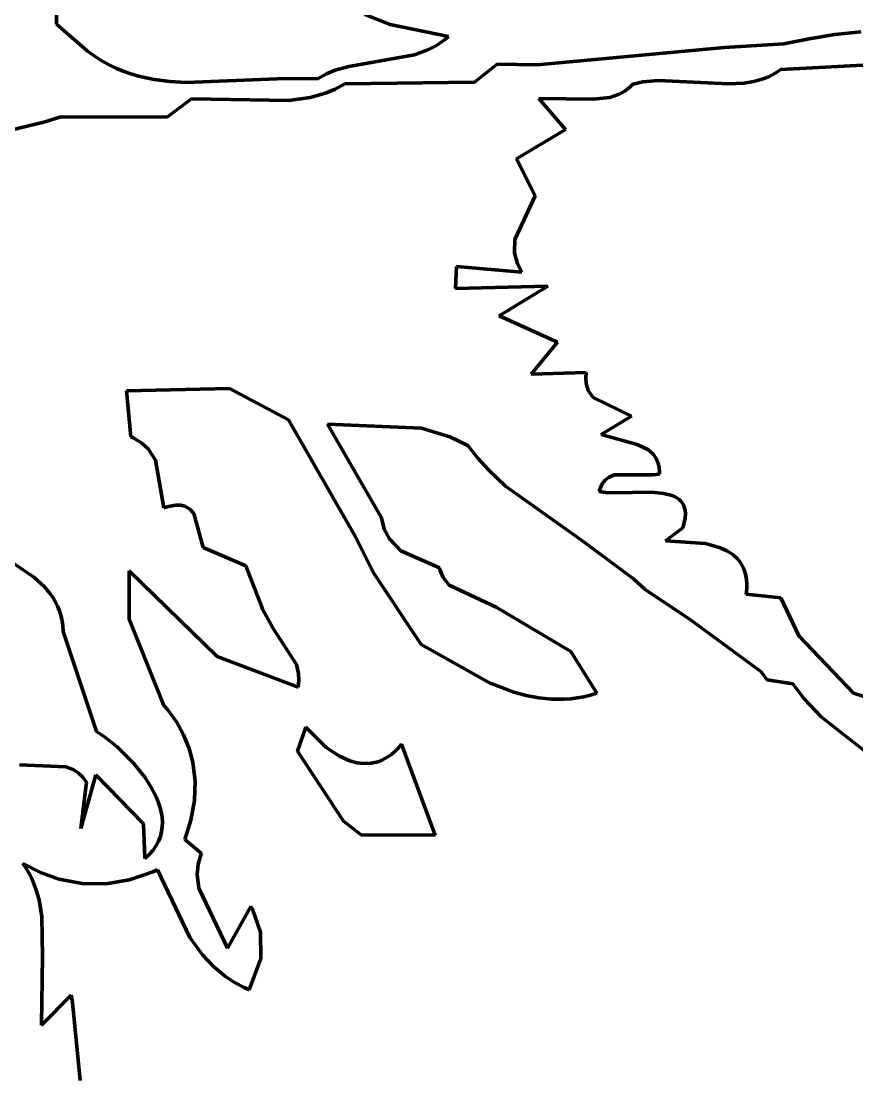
# Model space of a CAD drawing. Header units: millimetres. Extents: x 0 to 7.9, y 0 to 11.
# Drawn here: x 3.324 to 4.098, y 8.378 to 9.357 of the extents above; entities that cross this region are included whole.
import ezdxf

# ---------------------------------------------------------------- set-up
doc = ezdxf.new("R2010")
doc.units = ezdxf.units.MM
doc.layers.add('color#020202ff', color=7, linetype='CONTINUOUS', lineweight=100)
doc.layers.add('color#ffffffff', color=7, linetype='CONTINUOUS', lineweight=100)

msp = doc.modelspace()

# ---------------------------------------------------------------- linework, layer by layer
at = {"layer": 'color#020202ff'}
for p, q in [((3.35687, 9.35356), (3.35944, 9.54282)), ((3.64212, 9.36277), (3.66562, 9.35334)), ((3.38513, 9.32895), (3.35687, 9.35356)), ((3.66562, 9.35334), (3.71965, 9.34221)), ((4.05358, 9.34027), (4.07735, 9.344)), ((4.07735, 9.344), (4.10137, 9.34674)), ((3.70848, 9.33402), (3.70061, 9.32994)), ((3.71602, 9.33918), (3.70848, 9.33402)), ((3.71965, 9.34221), (3.71602, 9.33918)), ((3.97514, 9.33218), (4.03013, 9.33561)), ((4.03013, 9.33561), (4.05358, 9.34027)), ((3.39157, 9.32426), (3.38513, 9.32895)), ((3.39814, 9.32007), (3.39157, 9.32426)), ((3.68828, 9.32544), (3.62751, 9.31466)), ((3.70061, 9.32994), (3.68828, 9.32544)), ((3.80167, 9.31593), (3.97514, 9.33218)), ((3.40483, 9.31635), (3.39814, 9.32007)), ((3.41163, 9.31307), (3.40483, 9.31635)), ((3.62751, 9.31466), (3.61489, 9.31098)), ((3.74361, 9.29993), (3.76485, 9.31671)), ((3.76485, 9.31671), (3.80167, 9.31593)), ((4.12082, 9.31662), (4.02749, 9.31188)), ((3.41854, 9.31022), (3.41163, 9.31307)), ((3.42555, 9.30777), (3.41854, 9.31022)), ((3.43265, 9.30569), (3.42555, 9.30777)), ((3.43983, 9.30396), (3.43265, 9.30569)), ((3.4471, 9.30255), (3.43983, 9.30396)), ((3.60675, 9.3076), (3.5989, 9.30328)), ((3.61489, 9.31098), (3.60675, 9.3076)), ((4.01538, 9.30471), (4.01111, 9.30302)), ((4.01954, 9.30674), (4.01538, 9.30471)), ((4.02358, 9.30912), (4.01954, 9.30674)), ((4.02749, 9.31188), (4.02358, 9.30912)), ((3.46184, 9.30059), (3.4471, 9.30255)), ((3.47683, 9.29962), (3.46184, 9.30059)), ((3.56113, 9.30295), (3.47683, 9.29962)), ((3.5989, 9.30328), (3.56113, 9.30295)), ((3.61488, 9.29366), (3.62384, 9.29852)), ((3.62384, 9.29852), (3.74361, 9.29993)), ((3.88797, 9.29579), (3.88294, 9.29182)), ((3.89034, 9.29818), (3.88797, 9.29579)), ((3.89961, 9.30029), (3.89034, 9.29818)), ((3.91401, 9.30169), (3.89961, 9.30029)), ((3.97876, 9.29838), (3.91401, 9.30169)), ((3.99308, 9.29905), (3.97876, 9.29838)), ((4.00228, 9.30052), (3.99308, 9.29905)), ((4.01111, 9.30302), (4.00228, 9.30052)), ((3.45967, 9.26783), (3.48184, 9.28469)), ((3.48184, 9.28469), (3.57196, 9.28302)), ((3.57196, 9.28302), (3.59148, 9.2858)), ((3.59148, 9.2858), (3.60568, 9.28983)), ((3.60568, 9.28983), (3.61488, 9.29366)), ((3.8537, 9.28425), (3.8032, 9.28495)), ((3.8032, 9.28495), (3.82787, 9.25633)), ((3.86902, 9.28592), (3.8537, 9.28425)), ((3.87758, 9.28883), (3.86902, 9.28592)), ((3.88294, 9.29182), (3.87758, 9.28883)), ((3.34492, 9.26298), (3.35994, 9.26769)), ((3.35994, 9.26769), (3.45967, 9.26783)), ((3.31435, 9.25562), (3.34492, 9.26298)), ((3.82787, 9.25633), (3.78257, 9.22909)), ((3.78257, 9.22909), (3.7998, 9.19489)), ((3.7998, 9.19489), (3.78118, 9.1545)), ((3.78118, 9.1545), (3.78088, 9.14189)), ((3.78088, 9.14189), (3.78349, 9.13177)), ((3.72708, 9.12949), (3.72606, 9.10886)), ((3.78743, 9.1242), (3.72708, 9.12949)), ((3.78349, 9.13177), (3.78743, 9.1242)), ((3.72606, 9.10886), (3.81168, 9.11122)), ((3.81168, 9.11122), (3.76674, 9.08355)), ((3.76674, 9.08355), (3.82064, 9.0594)), ((3.82064, 9.0594), (3.79629, 9.02974)), ((3.79629, 9.02974), (3.84705, 9.03134)), ((3.84705, 9.03134), (3.84673, 9.02584)), ((3.84673, 9.02584), (3.84716, 9.02096)), ((3.84716, 9.02096), (3.84908, 9.01468)), ((3.51698, 9.01634), (3.42156, 9.01416)), ((3.42156, 9.01416), (3.42557, 8.97152)), ((3.57153, 8.98734), (3.51698, 9.01634)), ((3.84908, 9.01468), (3.85367, 9.00798)), ((3.85367, 9.00798), (3.88915, 8.99066)), ((3.63372, 8.87904), (3.57153, 8.98734)), ((3.69465, 8.97975), (3.60764, 8.98346)), ((3.60764, 8.98346), (3.65752, 8.89671)), ((3.88915, 8.99066), (3.86087, 8.9737)), ((3.42557, 8.97152), (3.42838, 8.97029)), ((3.72085, 8.97178), (3.69465, 8.97975)), ((3.73759, 8.9635), (3.72085, 8.97178)), ((3.86087, 8.9737), (3.89441, 8.96468)), ((3.42838, 8.97029), (3.43574, 8.96591)), ((3.43574, 8.96591), (3.44159, 8.96063)), ((3.74675, 8.95184), (3.73759, 8.9635)), ((3.89441, 8.96468), (3.90493, 8.95957)), ((3.44159, 8.96063), (3.44853, 8.95015)), ((3.75662, 8.94101), (3.74675, 8.95184)), ((3.90493, 8.95957), (3.90983, 8.95489)), ((3.90983, 8.95489), (3.91231, 8.95089)), ((3.44853, 8.95015), (3.45624, 8.90585)), ((3.91231, 8.95089), (3.91405, 8.94606)), ((3.91405, 8.94606), (3.91461, 8.9433)), ((3.91461, 8.9433), (3.91495, 8.94029)), ((3.77257, 8.92606), (3.75662, 8.94101)), ((3.86778, 8.93416), (3.86468, 8.93159)), ((3.87317, 8.93661), (3.86778, 8.93416)), ((3.90872, 8.93655), (3.87317, 8.93661)), ((3.91505, 8.93703), (3.90872, 8.93655)), ((3.91495, 8.94029), (3.91505, 8.93703)), ((3.84393, 8.87493), (3.77257, 8.92606)), ((3.85994, 8.9237), (3.8591, 8.92108)), ((3.86204, 8.92814), (3.85994, 8.9237)), ((3.86468, 8.93159), (3.86204, 8.92814)), ((3.8591, 8.92108), (3.86512, 8.92008)), ((3.86512, 8.92008), (3.87204, 8.91968)), ((3.87204, 8.91968), (3.90788, 8.92028)), ((3.90788, 8.92028), (3.91902, 8.91931)), ((3.91902, 8.91931), (3.92552, 8.91777)), ((3.92552, 8.91777), (3.92841, 8.91666)), ((3.92841, 8.91666), (3.93101, 8.9153)), ((3.93101, 8.9153), (3.93329, 8.91365)), ((3.93329, 8.91365), (3.93523, 8.9117)), ((3.45624, 8.90585), (3.4593, 8.90686)), ((3.4593, 8.90686), (3.46216, 8.90762)), ((3.46216, 8.90762), (3.46733, 8.90842)), ((3.46733, 8.90842), (3.4718, 8.90833)), ((3.4718, 8.90833), (3.47562, 8.90743)), ((3.47562, 8.90743), (3.4803, 8.90473)), ((3.4803, 8.90473), (3.48388, 8.90065)), ((3.93523, 8.9117), (3.9368, 8.90942)), ((3.9368, 8.90942), (3.93796, 8.90678)), ((3.93796, 8.90678), (3.93869, 8.90377)), ((3.93869, 8.90377), (3.93896, 8.90035)), ((3.48388, 8.90065), (3.49257, 8.86915)), ((3.65752, 8.89671), (3.6602, 8.88618)), ((3.93873, 8.8965), (3.93798, 8.89221)), ((3.93896, 8.90035), (3.93873, 8.8965)), ((3.6602, 8.88618), (3.66507, 8.87711)), ((3.93667, 8.88744), (3.92071, 8.87537)), ((3.93798, 8.89221), (3.93667, 8.88744)), ((3.6502, 8.84562), (3.63372, 8.87904)), ((3.66507, 8.87711), (3.67565, 8.86609)), ((3.89097, 8.84022), (3.84393, 8.87493)), ((3.92071, 8.87537), (3.95753, 8.8728)), ((3.33567, 8.84174), (3.28941, 8.87292)), ((3.49257, 8.86915), (3.53194, 8.85208)), ((3.67565, 8.86609), (3.71146, 8.85051)), ((3.95753, 8.8728), (3.9713, 8.86904)), ((3.9713, 8.86904), (3.97745, 8.86622)), ((3.97745, 8.86622), (3.98294, 8.86267)), ((3.98294, 8.86267), (3.98763, 8.8583)), ((3.98763, 8.8583), (3.98963, 8.85577)), ((3.98963, 8.85577), (3.99139, 8.85301)), ((3.42411, 8.84763), (3.42407, 8.80295)), ((3.5055, 8.76832), (3.42411, 8.84763)), ((3.53194, 8.85208), (3.54664, 8.81485)), ((3.69442, 8.77944), (3.6502, 8.84562)), ((3.71146, 8.85051), (3.7121, 8.848)), ((3.7121, 8.848), (3.7149, 8.84136)), ((3.99139, 8.85301), (3.99288, 8.85)), ((3.99288, 8.85), (3.99408, 8.84673)), ((3.99408, 8.84673), (3.99499, 8.84318)), ((3.34554, 8.83274), (3.33567, 8.84174)), ((3.7149, 8.84136), (3.72038, 8.83436)), ((3.72038, 8.83436), (3.76377, 8.81392)), ((3.90179, 8.83047), (3.89097, 8.84022)), ((3.99499, 8.84318), (3.99558, 8.83936)), ((3.99558, 8.83936), (3.99584, 8.83524)), ((3.99584, 8.83524), (3.99575, 8.83082)), ((3.35118, 8.82607), (3.34554, 8.83274)), ((3.35366, 8.82249), (3.35118, 8.82607)), ((3.94359, 8.80221), (3.90179, 8.83047)), ((3.99575, 8.83082), (3.99529, 8.82608)), ((3.99529, 8.82608), (4.02733, 8.82267)), ((3.35589, 8.81873), (3.35366, 8.82249)), ((3.35784, 8.81477), (3.35589, 8.81873)), ((3.35951, 8.8106), (3.35784, 8.81477)), ((3.54664, 8.81485), (3.54755, 8.81203)), ((4.02733, 8.82267), (4.0441, 8.78754)), ((3.36086, 8.80621), (3.35951, 8.8106)), ((3.36189, 8.80157), (3.36086, 8.80621)), ((3.54755, 8.81203), (3.55734, 8.79419)), ((3.76377, 8.81392), (3.83306, 8.77305)), ((3.36256, 8.79668), (3.36189, 8.80157)), ((3.36287, 8.79153), (3.36256, 8.79668)), ((3.42407, 8.80295), (3.45631, 8.72288)), ((4.00897, 8.75439), (3.94359, 8.80221)), ((3.39378, 8.69901), (3.36287, 8.79153)), ((3.55734, 8.79419), (3.57899, 8.76074)), ((4.0441, 8.78754), (4.0947, 8.73434)), ((3.7577, 8.74391), (3.69442, 8.77944)), ((3.58063, 8.73995), (3.5055, 8.76832)), ((3.83306, 8.77305), (3.85711, 8.73433)), ((3.57899, 8.76074), (3.58095, 8.75242)), ((3.58126, 8.74641), (3.58063, 8.73995)), ((3.58095, 8.75242), (3.58126, 8.74641)), ((4.01459, 8.74658), (4.00897, 8.75439)), ((4.03839, 8.74298), (4.01459, 8.74658)), ((3.78015, 8.73534), (3.7577, 8.74391)), ((4.04886, 8.729), (4.03839, 8.74298)), ((3.7916, 8.73219), (3.78015, 8.73534)), ((3.80321, 8.72996), (3.7916, 8.73219)), ((3.81495, 8.72876), (3.80321, 8.72996)), ((3.82684, 8.7287), (3.81495, 8.72876)), ((3.83283, 8.72913), (3.82684, 8.7287)), ((3.83885, 8.7299), (3.83283, 8.72913)), ((3.8449, 8.73101), (3.83885, 8.7299)), ((3.85099, 8.73249), (3.8449, 8.73101)), ((3.85711, 8.73433), (3.85099, 8.73249)), ((4.06457, 8.71232), (4.04886, 8.729)), ((4.0947, 8.73434), (4.10405, 8.73139)), ((3.45631, 8.72288), (3.45948, 8.71919)), ((3.45948, 8.71919), (3.46783, 8.70772)), ((3.46783, 8.70772), (3.4745, 8.69571)), ((4.15022, 8.64503), (4.06457, 8.71232)), ((3.40123, 8.69391), (3.39378, 8.69901)), ((3.57979, 8.68058), (3.58766, 8.70295)), ((3.58766, 8.70295), (3.60643, 8.68407)), ((3.41289, 8.68453), (3.40123, 8.69391)), ((3.4745, 8.69571), (3.47952, 8.68322)), ((3.42817, 8.66942), (3.41289, 8.68453)), ((3.47952, 8.68322), (3.48292, 8.67036)), ((3.62248, 8.61571), (3.57979, 8.68058)), ((3.60643, 8.68407), (3.61868, 8.67589)), ((3.66405, 8.67563), (3.66716, 8.6779)), ((3.66716, 8.6779), (3.67022, 8.68054)), ((3.67022, 8.68054), (3.67322, 8.68358)), ((3.67322, 8.68358), (3.67617, 8.68701)), ((3.67617, 8.68701), (3.70739, 8.60288)), ((3.32243, 8.66801), (3.36545, 8.66625)), ((3.43844, 8.65664), (3.42817, 8.66942)), ((3.48292, 8.67036), (3.48502, 8.65276)), ((3.61868, 8.67589), (3.6283, 8.67163)), ((3.6283, 8.67163), (3.63483, 8.66987)), ((3.63483, 8.66987), (3.6414, 8.6691)), ((3.6414, 8.6691), (3.64797, 8.66942)), ((3.64797, 8.66942), (3.65448, 8.67092)), ((3.65448, 8.67092), (3.6577, 8.67215)), ((3.6577, 8.67215), (3.66089, 8.67371)), ((3.66089, 8.67371), (3.66405, 8.67563)), ((3.36545, 8.66625), (3.3728, 8.66333)), ((3.3728, 8.66333), (3.37721, 8.66043)), ((3.37721, 8.66043), (3.38113, 8.65663)), ((3.37941, 8.60891), (3.39308, 8.65878)), ((3.39308, 8.65878), (3.43723, 8.61331)), ((3.38452, 8.65182), (3.37941, 8.60891)), ((3.38113, 8.65663), (3.38452, 8.65182)), ((3.44428, 8.64767), (3.43844, 8.65664)), ((3.48502, 8.65276), (3.48443, 8.63484)), ((3.44906, 8.63846), (3.44428, 8.64767)), ((3.45098, 8.63381), (3.44906, 8.63846)), ((3.45255, 8.62915), (3.45098, 8.63381)), ((3.45374, 8.62449), (3.45255, 8.62915)), ((3.48443, 8.63484), (3.48122, 8.61679)), ((3.45452, 8.61985), (3.45374, 8.62449)), ((3.45487, 8.61523), (3.45452, 8.61985)), ((3.43723, 8.61331), (3.43847, 8.58129)), ((3.45413, 8.60617), (3.45474, 8.61067)), ((3.45474, 8.61067), (3.45487, 8.61523)), ((3.48122, 8.61679), (3.4755, 8.59882)), ((3.63882, 8.60327), (3.62248, 8.61571)), ((3.4513, 8.59741), (3.45299, 8.60174)), ((3.45299, 8.60174), (3.45413, 8.60617)), ((3.70739, 8.60288), (3.63882, 8.60327)), ((3.44616, 8.58908), (3.44903, 8.59318)), ((3.44903, 8.59318), (3.4513, 8.59741)), ((3.4755, 8.59882), (3.491, 8.58579)), ((3.43847, 8.58129), (3.44264, 8.58511)), ((3.44264, 8.58511), (3.44616, 8.58908)), ((3.48976, 8.58247), (3.48804, 8.57592)), ((3.491, 8.58579), (3.48976, 8.58247)), ((3.34213, 8.56817), (3.32569, 8.57668)), ((3.32569, 8.57668), (3.32877, 8.5721)), ((3.32877, 8.5721), (3.33149, 8.56744)), ((3.45028, 8.57076), (3.44603, 8.56886)), ((3.48036, 8.50805), (3.45028, 8.57076)), ((3.48804, 8.57592), (3.48715, 8.56633)), ((3.33149, 8.56744), (3.33389, 8.5627)), ((3.33389, 8.5627), (3.33779, 8.553)), ((3.35906, 8.56217), (3.34213, 8.56817)), ((3.38069, 8.55815), (3.35906, 8.56217)), ((3.42447, 8.56154), (3.40259, 8.55796)), ((3.44603, 8.56886), (3.42447, 8.56154)), ((3.48715, 8.56633), (3.48865, 8.55389)), ((3.33779, 8.553), (3.3406, 8.54303)), ((3.40259, 8.55796), (3.38069, 8.55815)), ((3.48865, 8.55389), (3.51506, 8.4983)), ((3.3406, 8.54303), (3.34312, 8.52768)), ((3.51506, 8.4983), (3.53663, 8.53695)), ((3.53663, 8.53695), (3.53809, 8.53435)), ((3.53809, 8.53435), (3.54565, 8.51313)), ((3.34312, 8.52768), (3.34369, 8.49061)), ((3.54565, 8.51313), (3.54583, 8.48881)), ((3.49201, 8.4921), (3.48036, 8.50805)), ((3.50201, 8.48136), (3.49201, 8.4921)), ((3.34369, 8.49061), (3.34304, 8.42698)), ((3.54583, 8.48881), (3.53514, 8.45978)), ((3.51326, 8.47193), (3.50201, 8.48136)), ((3.52152, 8.46649), (3.51326, 8.47193)), ((3.53042, 8.46181), (3.52152, 8.46649)), ((3.34304, 8.42698), (3.37045, 8.45486)), ((3.37045, 8.45486), (3.3715, 8.44784)), ((3.53514, 8.45978), (3.53042, 8.46181)), ((3.3715, 8.44784), (3.37874, 8.37582))]:
    msp.add_line(p, q, dxfattribs=at)
at = {"layer": 'color#ffffffff'}
for p, q in [((3.35944, 9.54282), (3.35687, 9.35356)), ((3.66562, 9.35334), (3.64212, 9.36277)), ((3.35687, 9.35356), (3.38513, 9.32895)), ((3.71965, 9.34221), (3.66562, 9.35334)), ((4.07735, 9.344), (4.05358, 9.34027)), ((4.10137, 9.34674), (4.07735, 9.344)), ((3.70061, 9.32994), (3.70848, 9.33402)), ((3.70848, 9.33402), (3.71602, 9.33918)), ((3.71602, 9.33918), (3.71965, 9.34221)), ((4.03013, 9.33561), (3.97514, 9.33218)), ((4.05358, 9.34027), (4.03013, 9.33561)), ((3.38513, 9.32895), (3.39157, 9.32426)), ((3.39157, 9.32426), (3.39814, 9.32007)), ((3.62751, 9.31466), (3.68828, 9.32544)), ((3.68828, 9.32544), (3.70061, 9.32994)), ((3.97514, 9.33218), (3.80167, 9.31593)), ((3.39814, 9.32007), (3.40483, 9.31635)), ((3.40483, 9.31635), (3.41163, 9.31307)), ((3.61489, 9.31098), (3.62751, 9.31466)), ((3.76485, 9.31671), (3.74361, 9.29993)), ((3.80167, 9.31593), (3.76485, 9.31671)), ((4.02749, 9.31188), (4.12082, 9.31662)), ((3.41163, 9.31307), (3.41854, 9.31022)), ((3.41854, 9.31022), (3.42555, 9.30777)), ((3.42555, 9.30777), (3.43265, 9.30569)), ((3.43265, 9.30569), (3.43983, 9.30396)), ((3.43983, 9.30396), (3.4471, 9.30255)), ((3.5989, 9.30328), (3.60675, 9.3076)), ((3.60675, 9.3076), (3.61489, 9.31098)), ((4.01111, 9.30302), (4.01538, 9.30471)), ((4.01538, 9.30471), (4.01954, 9.30674)), ((4.01954, 9.30674), (4.02358, 9.30912)), ((4.02358, 9.30912), (4.02749, 9.31188)), ((3.4471, 9.30255), (3.46184, 9.30059)), ((3.46184, 9.30059), (3.47683, 9.29962)), ((3.47683, 9.29962), (3.56113, 9.30295)), ((3.56113, 9.30295), (3.5989, 9.30328)), ((3.62384, 9.29852), (3.61488, 9.29366)), ((3.74361, 9.29993), (3.62384, 9.29852)), ((3.88294, 9.29182), (3.88797, 9.29579)), ((3.88797, 9.29579), (3.89034, 9.29818)), ((3.89034, 9.29818), (3.89961, 9.30029)), ((3.89961, 9.30029), (3.91401, 9.30169)), ((3.91401, 9.30169), (3.97876, 9.29838)), ((3.97876, 9.29838), (3.99308, 9.29905)), ((3.99308, 9.29905), (4.00228, 9.30052)), ((4.00228, 9.30052), (4.01111, 9.30302)), ((3.48184, 9.28469), (3.45967, 9.26783)), ((3.57196, 9.28302), (3.48184, 9.28469)), ((3.59148, 9.2858), (3.57196, 9.28302)), ((3.60568, 9.28983), (3.59148, 9.2858)), ((3.61488, 9.29366), (3.60568, 9.28983)), ((3.82787, 9.25633), (3.8032, 9.28495)), ((3.8032, 9.28495), (3.8537, 9.28425)), ((3.8537, 9.28425), (3.86902, 9.28592)), ((3.86902, 9.28592), (3.87758, 9.28883)), ((3.87758, 9.28883), (3.88294, 9.29182)), ((3.35994, 9.26769), (3.34492, 9.26298)), ((3.45967, 9.26783), (3.35994, 9.26769)), ((3.34492, 9.26298), (3.31435, 9.25562)), ((3.78257, 9.22909), (3.82787, 9.25633)), ((3.7998, 9.19489), (3.78257, 9.22909)), ((3.78118, 9.1545), (3.7998, 9.19489)), ((3.78088, 9.14189), (3.78118, 9.1545)), ((3.78349, 9.13177), (3.78088, 9.14189)), ((3.72606, 9.10886), (3.72708, 9.12949)), ((3.72708, 9.12949), (3.78743, 9.1242)), ((3.78743, 9.1242), (3.78349, 9.13177)), ((3.81168, 9.11122), (3.72606, 9.10886)), ((3.76674, 9.08355), (3.81168, 9.11122)), ((3.82064, 9.0594), (3.76674, 9.08355)), ((3.79629, 9.02974), (3.82064, 9.0594)), ((3.84705, 9.03134), (3.79629, 9.02974)), ((3.84673, 9.02584), (3.84705, 9.03134)), ((3.84716, 9.02096), (3.84673, 9.02584)), ((3.84908, 9.01468), (3.84716, 9.02096)), ((3.42156, 9.01416), (3.51698, 9.01634)), ((3.42557, 8.97152), (3.42156, 9.01416)), ((3.51698, 9.01634), (3.57153, 8.98734)), ((3.85367, 9.00798), (3.84908, 9.01468)), ((3.88915, 8.99066), (3.85367, 9.00798)), ((3.57153, 8.98734), (3.63372, 8.87904)), ((3.65752, 8.89671), (3.60764, 8.98346)), ((3.60764, 8.98346), (3.69465, 8.97975)), ((3.86087, 8.9737), (3.88915, 8.99066)), ((3.42838, 8.97029), (3.42557, 8.97152)), ((3.69465, 8.97975), (3.72085, 8.97178)), ((3.72085, 8.97178), (3.73759, 8.9635)), ((3.89441, 8.96468), (3.86087, 8.9737)), ((3.43574, 8.96591), (3.42838, 8.97029)), ((3.44159, 8.96063), (3.43574, 8.96591)), ((3.73759, 8.9635), (3.74675, 8.95184)), ((3.90493, 8.95957), (3.89441, 8.96468)), ((3.44853, 8.95015), (3.44159, 8.96063)), ((3.74675, 8.95184), (3.75662, 8.94101)), ((3.90983, 8.95489), (3.90493, 8.95957)), ((3.91231, 8.95089), (3.90983, 8.95489)), ((3.45624, 8.90585), (3.44853, 8.95015)), ((3.91405, 8.94606), (3.91231, 8.95089)), ((3.91461, 8.9433), (3.91405, 8.94606)), ((3.91495, 8.94029), (3.91461, 8.9433)), ((3.75662, 8.94101), (3.77257, 8.92606)), ((3.86468, 8.93159), (3.86778, 8.93416)), ((3.86778, 8.93416), (3.87317, 8.93661)), ((3.87317, 8.93661), (3.90872, 8.93655)), ((3.90872, 8.93655), (3.91505, 8.93703)), ((3.91505, 8.93703), (3.91495, 8.94029)), ((3.77257, 8.92606), (3.84393, 8.87493)), ((3.8591, 8.92108), (3.85994, 8.9237)), ((3.85994, 8.9237), (3.86204, 8.92814)), ((3.86204, 8.92814), (3.86468, 8.93159)), ((3.86512, 8.92008), (3.8591, 8.92108)), ((3.87204, 8.91968), (3.86512, 8.92008)), ((3.90788, 8.92028), (3.87204, 8.91968)), ((3.91902, 8.91931), (3.90788, 8.92028)), ((3.92552, 8.91777), (3.91902, 8.91931)), ((3.92841, 8.91666), (3.92552, 8.91777)), ((3.93101, 8.9153), (3.92841, 8.91666)), ((3.93329, 8.91365), (3.93101, 8.9153)), ((3.93523, 8.9117), (3.93329, 8.91365)), ((3.4593, 8.90686), (3.45624, 8.90585)), ((3.46216, 8.90762), (3.4593, 8.90686)), ((3.46733, 8.90842), (3.46216, 8.90762)), ((3.4718, 8.90833), (3.46733, 8.90842)), ((3.47562, 8.90743), (3.4718, 8.90833)), ((3.4803, 8.90473), (3.47562, 8.90743)), ((3.48388, 8.90065), (3.4803, 8.90473)), ((3.9368, 8.90942), (3.93523, 8.9117)), ((3.93796, 8.90678), (3.9368, 8.90942)), ((3.93869, 8.90377), (3.93796, 8.90678)), ((3.93896, 8.90035), (3.93869, 8.90377)), ((3.49257, 8.86915), (3.48388, 8.90065)), ((3.6602, 8.88618), (3.65752, 8.89671)), ((3.93798, 8.89221), (3.93873, 8.8965)), ((3.93873, 8.8965), (3.93896, 8.90035)), ((3.66507, 8.87711), (3.6602, 8.88618)), ((3.92071, 8.87537), (3.93667, 8.88744)), ((3.93667, 8.88744), (3.93798, 8.89221)), ((3.63372, 8.87904), (3.6502, 8.84562)), ((3.67565, 8.86609), (3.66507, 8.87711)), ((3.84393, 8.87493), (3.89097, 8.84022)), ((3.95753, 8.8728), (3.92071, 8.87537)), ((3.28941, 8.87292), (3.33567, 8.84174)), ((3.53194, 8.85208), (3.49257, 8.86915)), ((3.71146, 8.85051), (3.67565, 8.86609)), ((3.9713, 8.86904), (3.95753, 8.8728)), ((3.97745, 8.86622), (3.9713, 8.86904)), ((3.98294, 8.86267), (3.97745, 8.86622)), ((3.98763, 8.8583), (3.98294, 8.86267)), ((3.98963, 8.85577), (3.98763, 8.8583)), ((3.99139, 8.85301), (3.98963, 8.85577)), ((3.42407, 8.80295), (3.42411, 8.84763)), ((3.42411, 8.84763), (3.5055, 8.76832)), ((3.54664, 8.81485), (3.53194, 8.85208)), ((3.6502, 8.84562), (3.69442, 8.77944)), ((3.7121, 8.848), (3.71146, 8.85051)), ((3.7149, 8.84136), (3.7121, 8.848)), ((3.99288, 8.85), (3.99139, 8.85301)), ((3.99408, 8.84673), (3.99288, 8.85)), ((3.99499, 8.84318), (3.99408, 8.84673)), ((3.33567, 8.84174), (3.34554, 8.83274)), ((3.72038, 8.83436), (3.7149, 8.84136)), ((3.76377, 8.81392), (3.72038, 8.83436)), ((3.89097, 8.84022), (3.90179, 8.83047)), ((3.99558, 8.83936), (3.99499, 8.84318)), ((3.99584, 8.83524), (3.99558, 8.83936)), ((3.99575, 8.83082), (3.99584, 8.83524)), ((3.34554, 8.83274), (3.35118, 8.82607)), ((3.35118, 8.82607), (3.35366, 8.82249)), ((3.90179, 8.83047), (3.94359, 8.80221)), ((3.99529, 8.82608), (3.99575, 8.83082)), ((4.02733, 8.82267), (3.99529, 8.82608)), ((3.35366, 8.82249), (3.35589, 8.81873)), ((3.35589, 8.81873), (3.35784, 8.81477)), ((3.35784, 8.81477), (3.35951, 8.8106)), ((3.54755, 8.81203), (3.54664, 8.81485)), ((4.0441, 8.78754), (4.02733, 8.82267)), ((3.35951, 8.8106), (3.36086, 8.80621)), ((3.36086, 8.80621), (3.36189, 8.80157)), ((3.55734, 8.79419), (3.54755, 8.81203)), ((3.83306, 8.77305), (3.76377, 8.81392)), ((3.36189, 8.80157), (3.36256, 8.79668)), ((3.36256, 8.79668), (3.36287, 8.79153)), ((3.45631, 8.72288), (3.42407, 8.80295)), ((3.94359, 8.80221), (4.00897, 8.75439)), ((3.36287, 8.79153), (3.39378, 8.69901)), ((3.57899, 8.76074), (3.55734, 8.79419)), ((4.0947, 8.73434), (4.0441, 8.78754)), ((3.69442, 8.77944), (3.7577, 8.74391)), ((3.5055, 8.76832), (3.58063, 8.73995)), ((3.85711, 8.73433), (3.83306, 8.77305)), ((3.58095, 8.75242), (3.57899, 8.76074)), ((3.58063, 8.73995), (3.58126, 8.74641)), ((3.58126, 8.74641), (3.58095, 8.75242)), ((4.00897, 8.75439), (4.01459, 8.74658)), ((4.01459, 8.74658), (4.03839, 8.74298)), ((3.7577, 8.74391), (3.78015, 8.73534)), ((4.03839, 8.74298), (4.04886, 8.729)), ((3.78015, 8.73534), (3.7916, 8.73219)), ((3.7916, 8.73219), (3.80321, 8.72996)), ((3.80321, 8.72996), (3.81495, 8.72876)), ((3.81495, 8.72876), (3.82684, 8.7287)), ((3.82684, 8.7287), (3.83283, 8.72913)), ((3.83283, 8.72913), (3.83885, 8.7299)), ((3.83885, 8.7299), (3.8449, 8.73101)), ((3.8449, 8.73101), (3.85099, 8.73249)), ((3.85099, 8.73249), (3.85711, 8.73433)), ((4.04886, 8.729), (4.06457, 8.71232)), ((4.10405, 8.73139), (4.0947, 8.73434)), ((3.45948, 8.71919), (3.45631, 8.72288)), ((3.46783, 8.70772), (3.45948, 8.71919)), ((3.4745, 8.69571), (3.46783, 8.70772)), ((4.06457, 8.71232), (4.15022, 8.64503)), ((3.39378, 8.69901), (3.40123, 8.69391)), ((3.58766, 8.70295), (3.57979, 8.68058)), ((3.60643, 8.68407), (3.58766, 8.70295)), ((3.40123, 8.69391), (3.41289, 8.68453)), ((3.47952, 8.68322), (3.4745, 8.69571)), ((3.41289, 8.68453), (3.42817, 8.66942)), ((3.48292, 8.67036), (3.47952, 8.68322)), ((3.57979, 8.68058), (3.62248, 8.61571)), ((3.61868, 8.67589), (3.60643, 8.68407)), ((3.66716, 8.6779), (3.66405, 8.67563)), ((3.67022, 8.68054), (3.66716, 8.6779)), ((3.67322, 8.68358), (3.67022, 8.68054)), ((3.67617, 8.68701), (3.67322, 8.68358)), ((3.70739, 8.60288), (3.67617, 8.68701)), ((3.36545, 8.66625), (3.32243, 8.66801)), ((3.42817, 8.66942), (3.43844, 8.65664)), ((3.48502, 8.65276), (3.48292, 8.67036)), ((3.6283, 8.67163), (3.61868, 8.67589)), ((3.63483, 8.66987), (3.6283, 8.67163)), ((3.6414, 8.6691), (3.63483, 8.66987)), ((3.64797, 8.66942), (3.6414, 8.6691)), ((3.65448, 8.67092), (3.64797, 8.66942)), ((3.6577, 8.67215), (3.65448, 8.67092)), ((3.66089, 8.67371), (3.6577, 8.67215)), ((3.66405, 8.67563), (3.66089, 8.67371)), ((3.3728, 8.66333), (3.36545, 8.66625)), ((3.37721, 8.66043), (3.3728, 8.66333)), ((3.38113, 8.65663), (3.37721, 8.66043)), ((3.39308, 8.65878), (3.37941, 8.60891)), ((3.43723, 8.61331), (3.39308, 8.65878)), ((3.37941, 8.60891), (3.38452, 8.65182)), ((3.38452, 8.65182), (3.38113, 8.65663)), ((3.43844, 8.65664), (3.44428, 8.64767)), ((3.48443, 8.63484), (3.48502, 8.65276)), ((3.44428, 8.64767), (3.44906, 8.63846)), ((3.44906, 8.63846), (3.45098, 8.63381)), ((3.45098, 8.63381), (3.45255, 8.62915)), ((3.45255, 8.62915), (3.45374, 8.62449)), ((3.48122, 8.61679), (3.48443, 8.63484)), ((3.45374, 8.62449), (3.45452, 8.61985)), ((3.45452, 8.61985), (3.45487, 8.61523)), ((3.43847, 8.58129), (3.43723, 8.61331)), ((3.45474, 8.61067), (3.45413, 8.60617)), ((3.45487, 8.61523), (3.45474, 8.61067)), ((3.4755, 8.59882), (3.48122, 8.61679)), ((3.62248, 8.61571), (3.63882, 8.60327)), ((3.45299, 8.60174), (3.4513, 8.59741)), ((3.45413, 8.60617), (3.45299, 8.60174)), ((3.63882, 8.60327), (3.70739, 8.60288)), ((3.44903, 8.59318), (3.44616, 8.58908)), ((3.4513, 8.59741), (3.44903, 8.59318)), ((3.491, 8.58579), (3.4755, 8.59882)), ((3.44264, 8.58511), (3.43847, 8.58129)), ((3.44616, 8.58908), (3.44264, 8.58511)), ((3.48804, 8.57592), (3.48976, 8.58247)), ((3.48976, 8.58247), (3.491, 8.58579)), ((3.32877, 8.5721), (3.32569, 8.57668)), ((3.32569, 8.57668), (3.34213, 8.56817)), ((3.33149, 8.56744), (3.32877, 8.5721)), ((3.44603, 8.56886), (3.45028, 8.57076)), ((3.45028, 8.57076), (3.48036, 8.50805)), ((3.48715, 8.56633), (3.48804, 8.57592)), ((3.33389, 8.5627), (3.33149, 8.56744)), ((3.33779, 8.553), (3.33389, 8.5627)), ((3.34213, 8.56817), (3.35906, 8.56217)), ((3.35906, 8.56217), (3.38069, 8.55815)), ((3.40259, 8.55796), (3.42447, 8.56154)), ((3.42447, 8.56154), (3.44603, 8.56886)), ((3.48865, 8.55389), (3.48715, 8.56633)), ((3.3406, 8.54303), (3.33779, 8.553)), ((3.38069, 8.55815), (3.40259, 8.55796)), ((3.51506, 8.4983), (3.48865, 8.55389)), ((3.34312, 8.52768), (3.3406, 8.54303)), ((3.53663, 8.53695), (3.51506, 8.4983)), ((3.53809, 8.53435), (3.53663, 8.53695)), ((3.54565, 8.51313), (3.53809, 8.53435)), ((3.34369, 8.49061), (3.34312, 8.52768)), ((3.54583, 8.48881), (3.54565, 8.51313)), ((3.48036, 8.50805), (3.49201, 8.4921)), ((3.49201, 8.4921), (3.50201, 8.48136)), ((3.34304, 8.42698), (3.34369, 8.49061)), ((3.53514, 8.45978), (3.54583, 8.48881)), ((3.50201, 8.48136), (3.51326, 8.47193)), ((3.51326, 8.47193), (3.52152, 8.46649)), ((3.52152, 8.46649), (3.53042, 8.46181)), ((3.37045, 8.45486), (3.34304, 8.42698)), ((3.3715, 8.44784), (3.37045, 8.45486)), ((3.53042, 8.46181), (3.53514, 8.45978)), ((3.37874, 8.37582), (3.3715, 8.44784))]:
    msp.add_line(p, q, dxfattribs=at)

doc.saveas('drawing.dxf')
